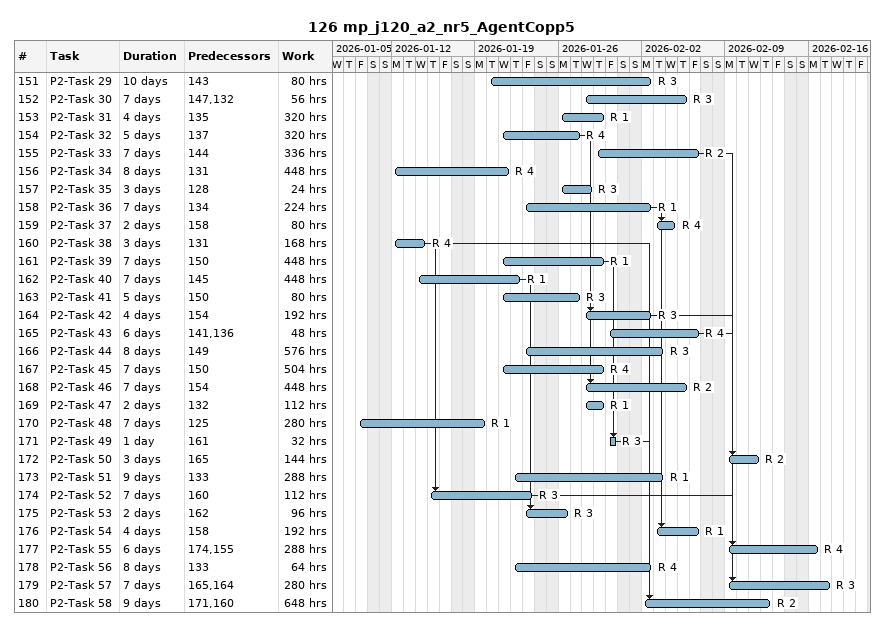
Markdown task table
126 mp_j120_a2_nr5_AgentCopp5

| ID | Task | Duration | Start | Finish | Predecessors | Resources | Work (h) |
|---|---|---|---|---|---|---|---|
| 151 | P2-Task 29 | 10d | 2026-01-20 | 2026-02-02 | 143 | R 3 | 80 |
| 152 | P2-Task 30 | 7d | 2026-01-28 | 2026-02-05 | 147, 132 | R 3 | 56 |
| 153 | P2-Task 31 | 4d | 2026-01-26 | 2026-01-29 | 135 | R 1 | 320 |
| 154 | P2-Task 32 | 5d | 2026-01-21 | 2026-01-27 | 137 | R 4 | 320 |
| 155 | P2-Task 33 | 7d | 2026-01-29 | 2026-02-06 | 144 | R 2 | 336 |
| 156 | P2-Task 34 | 8d | 2026-01-12 | 2026-01-21 | 131 | R 4 | 448 |
| 157 | P2-Task 35 | 3d | 2026-01-26 | 2026-01-28 | 128 | R 3 | 24 |
| 158 | P2-Task 36 | 7d | 2026-01-23 | 2026-02-02 | 134 | R 1 | 224 |
| 159 | P2-Task 37 | 2d | 2026-02-03 | 2026-02-04 | 158 | R 4 | 80 |
| 160 | P2-Task 38 | 3d | 2026-01-12 | 2026-01-14 | 131 | R 4 | 168 |
| 161 | P2-Task 39 | 7d | 2026-01-21 | 2026-01-29 | 150 | R 1 | 448 |
| 162 | P2-Task 40 | 7d | 2026-01-14 | 2026-01-22 | 145 | R 1 | 448 |
| 163 | P2-Task 41 | 5d | 2026-01-21 | 2026-01-27 | 150 | R 3 | 80 |
| 164 | P2-Task 42 | 4d | 2026-01-28 | 2026-02-02 | 154 | R 3 | 192 |
| 165 | P2-Task 43 | 6d | 2026-01-30 | 2026-02-06 | 141, 136 | R 4 | 48 |
| 166 | P2-Task 44 | 8d | 2026-01-23 | 2026-02-03 | 149 | R 3 | 576 |
| 167 | P2-Task 45 | 7d | 2026-01-21 | 2026-01-29 | 150 | R 4 | 504 |
| 168 | P2-Task 46 | 7d | 2026-01-28 | 2026-02-05 | 154 | R 2 | 448 |
| 169 | P2-Task 47 | 2d | 2026-01-28 | 2026-01-29 | 132 | R 1 | 112 |
| 170 | P2-Task 48 | 7d | 2026-01-09 | 2026-01-19 | 125 | R 1 | 280 |
| 171 | P2-Task 49 | 1d | 2026-01-30 | 2026-01-30 | 161 | R 3 | 32 |
| 172 | P2-Task 50 | 3d | 2026-02-09 | 2026-02-11 | 165 | R 2 | 144 |
| 173 | P2-Task 51 | 9d | 2026-01-22 | 2026-02-03 | 133 | R 1 | 288 |
| 174 | P2-Task 52 | 7d | 2026-01-15 | 2026-01-23 | 160 | R 3 | 112 |
| 175 | P2-Task 53 | 2d | 2026-01-23 | 2026-01-26 | 162 | R 3 | 96 |
| 176 | P2-Task 54 | 4d | 2026-02-03 | 2026-02-06 | 158 | R 1 | 192 |
| 177 | P2-Task 55 | 6d | 2026-02-09 | 2026-02-16 | 174, 155 | R 4 | 288 |
| 178 | P2-Task 56 | 8d | 2026-01-22 | 2026-02-02 | 133 | R 4 | 64 |
| 179 | P2-Task 57 | 7d | 2026-02-09 | 2026-02-17 | 165, 164 | R 3 | 280 |
| 180 | P2-Task 58 | 9d | 2026-02-02 | 2026-02-12 | 171, 160 | R 2 | 648 |
